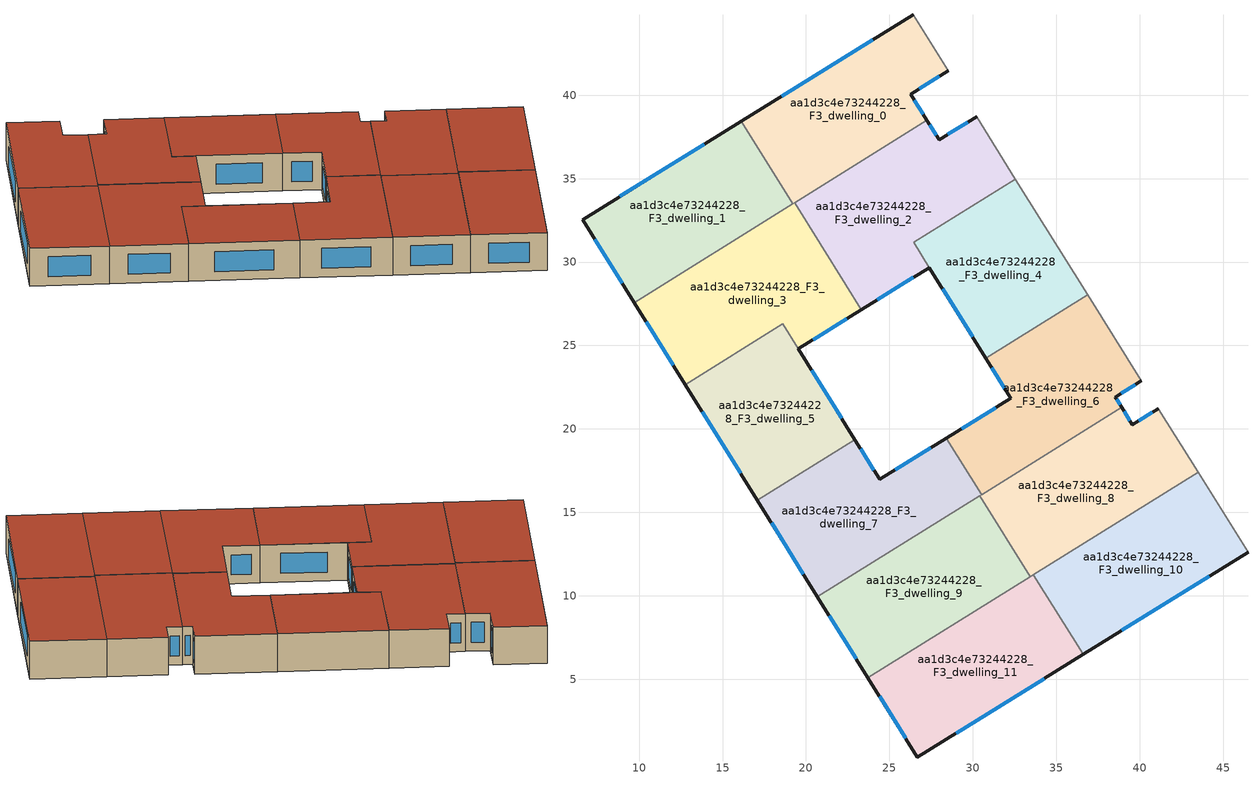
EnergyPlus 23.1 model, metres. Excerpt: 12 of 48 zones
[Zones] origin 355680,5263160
aa1d3c4e73244228_F3_dwelling_0
 floor to aa1d3c4e73244228_F2_dwelling_0 (EU_floor_Construction): 26.42,44.82 28.52,41.46 26.27,40.07 27.25,38.49 19.22,33.49 16.13,38.44 z9
 wall outside (EU_wall_Construction): 26.42,44.82 16.13,38.44 / 27.25,38.49 26.27,40.07 28.52,41.46 z9:12
 wall adiabatic (EU_wall_Construction): 28.52,41.46 26.42,44.82 z9:12
 wall to aa1d3c4e73244228_F3_dwelling_1 (EU_wall_Construction): 16.13,38.44 19.22,33.49 z9:12
 wall to aa1d3c4e73244228_F3_dwelling_2 (EU_wall_Construction): 19.34,33.56 27.25,38.49 z9:12
 wall to aa1d3c4e73244228_F3_dwelling_3 (EU_wall_Construction): 19.22,33.49 19.34,33.56 z9:12
 window (EU_Window_Construction): 24,43.32 18.55,39.94 / 26.8,40.4 27.99,41.13 / 27.02,38.86 26.5,39.7 z9.7:11.3
 roof outside (EU_roof_Construction): 27.25,38.49 26.27,40.07 28.52,41.46 26.42,44.82 16.13,38.44 19.22,33.49 z12
aa1d3c4e73244228_F3_dwelling_1
 floor to aa1d3c4e73244228_F2_dwelling_1 (EU_floor_Construction): 16.13,38.44 19.22,33.49 9.71,27.56 6.6,32.55 z9
 wall outside (EU_wall_Construction): 16.13,38.44 6.6,32.55 9.71,27.56 z9:12
 wall to aa1d3c4e73244228_F3_dwelling_3 (EU_wall_Construction): 9.71,27.56 19.22,33.49 z9:12
 window (EU_Window_Construction): 7.33,31.38 8.98,28.73 / 13.89,37.06 8.84,33.93 z9.7:11.3
 roof outside (EU_roof_Construction): 19.22,33.49 16.13,38.44 6.6,32.55 9.71,27.56 z12
aa1d3c4e73244228_F3_dwelling_10
 floor to aa1d3c4e73244228_F2_dwelling_10 (EU_floor_Construction): 43.5,17.41 46.49,12.61 36.61,6.48 33.63,11.26 z9
 wall outside (EU_wall_Construction): 36.61,6.48 46.49,12.61 z9:12
 wall adiabatic (EU_wall_Construction): 46.49,12.61 43.5,17.41 z9:12
 wall to aa1d3c4e73244228_F3_dwelling_11 (EU_wall_Construction): 33.63,11.26 36.61,6.48 z9:12
 wall to aa1d3c4e73244228_F3_dwelling_8 (EU_wall_Construction): 43.5,17.41 33.63,11.26 z9:12
 window (EU_Window_Construction): 38.93,7.92 44.17,11.17 z9.7:11.3
 roof outside (EU_roof_Construction): 46.49,12.61 43.5,17.41 33.63,11.26 36.61,6.48 z12
aa1d3c4e73244228_F3_dwelling_11
 floor to aa1d3c4e73244228_F2_dwelling_11 (EU_floor_Construction): 33.63,11.26 36.61,6.48 26.67,0.33 23.71,5.08 z9
 wall outside (EU_wall_Construction): 23.71,5.08 26.67,0.33 36.61,6.48 z9:12
 wall to aa1d3c4e73244228_F3_dwelling_9 (EU_wall_Construction): 33.44,11.14 23.71,5.08 z9:12
 wall to aa1d3c4e73244228_F3_dwelling_8 (EU_wall_Construction): 33.63,11.26 33.44,11.14 z9:12
 window (EU_Window_Construction): 29.01,1.77 34.27,5.04 / 24.41,3.97 25.98,1.45 z9.7:11.3
 roof outside (EU_roof_Construction): 36.61,6.48 33.63,11.26 23.71,5.08 26.67,0.33 z12
aa1d3c4e73244228_F3_dwelling_2
 floor to aa1d3c4e73244228_F2_dwelling_2 (EU_floor_Construction): 30.22,38.72 32.55,34.97 26.45,31.17 27.39,29.67 23.33,27.15 19.34,33.56 27.25,38.49 27.98,37.33 z9
 wall outside (EU_wall_Construction): 30.22,38.72 27.98,37.33 27.25,38.49 / 23.33,27.15 27.39,29.67 z9:12
 wall adiabatic (EU_wall_Construction): 32.55,34.97 30.22,38.72 z9:12
 wall to aa1d3c4e73244228_F3_dwelling_4 (EU_wall_Construction): 26.45,31.18 32.55,34.97 / 27.39,29.67 26.45,31.17 z9:12
 wall to aa1d3c4e73244228_F3_dwelling_3 (EU_wall_Construction): 19.34,33.56 22.39,28.65 23.32,27.15 z9:12
 window (EU_Window_Construction): 27.81,37.6 27.42,38.22 / 29.69,38.39 28.5,37.65 / 24.28,27.74 26.44,29.08 z9.7:11.3
 roof outside (EU_roof_Construction): 27.39,29.67 26.45,31.17 32.55,34.97 30.22,38.72 27.98,37.33 27.25,38.49 19.34,33.56 23.33,27.15 z12
aa1d3c4e73244228_F3_dwelling_3
 floor to aa1d3c4e73244228_F2_dwelling_3 (EU_floor_Construction): 19.34,33.56 22.39,28.65 23.32,27.15 19.53,24.8 18.6,26.29 12.77,22.65 9.71,27.56 z9
 wall outside (EU_wall_Construction): 19.53,24.8 23.32,27.15 / 9.71,27.56 12.77,22.65 z9:12
 wall to aa1d3c4e73244228_F3_dwelling_5 (EU_wall_Construction): 12.77,22.65 18.6,26.29 19.53,24.8 z9:12
 window (EU_Window_Construction): 20.42,25.35 22.43,26.6 / 10.43,26.41 12.05,23.81 z9.7:11.3
 roof outside (EU_roof_Construction): 19.53,24.8 23.32,27.15 22.39,28.65 19.34,33.56 9.71,27.56 12.77,22.65 18.6,26.29 z12
aa1d3c4e73244228_F3_dwelling_4
 floor to aa1d3c4e73244228_F2_dwelling_4 (EU_floor_Construction): 32.55,34.97 36.87,28.04 30.78,24.24 26.45,31.18 z9
 wall outside (EU_wall_Construction): 27.39,29.67 30.78,24.24 z9:12
 wall adiabatic (EU_wall_Construction): 36.87,28.04 32.55,34.97 z9:12
 wall to aa1d3c4e73244228_F3_dwelling_6 (EU_wall_Construction): 30.78,24.24 36.87,28.04 z9:12
 window (EU_Window_Construction): 28.19,28.39 29.98,25.52 z9.7:11.3
 roof outside (EU_roof_Construction): 36.87,28.04 32.55,34.97 26.45,31.18 30.78,24.24 z12
aa1d3c4e73244228_F3_dwelling_5
 floor to aa1d3c4e73244228_F2_dwelling_5 (EU_floor_Construction): 18.6,26.29 22.93,19.36 17.09,15.72 12.77,22.65 z9
 wall outside (EU_wall_Construction): 12.77,22.65 17.09,15.72 / 22.93,19.36 19.53,24.8 z9:12
 wall to aa1d3c4e73244228_F3_dwelling_7 (EU_wall_Construction): 17.09,15.72 22.93,19.36 z9:12
 window (EU_Window_Construction): 13.78,21.02 16.07,17.35 / 22.13,20.64 20.33,23.52 z9.7:11.3
 roof outside (EU_roof_Construction): 22.93,19.36 18.6,26.29 12.77,22.65 17.09,15.72 z12
aa1d3c4e73244228_F3_dwelling_6
 floor to aa1d3c4e73244228_F2_dwelling_6 (EU_floor_Construction): 36.87,28.04 40.09,22.87 38.54,21.91 38.92,21.3 30.52,16.07 28.41,19.45 32.28,21.84 30.78,24.24 z9
 wall outside (EU_wall_Construction): 30.78,24.24 32.28,21.84 28.41,19.45 / 38.92,21.3 38.54,21.91 40.09,22.87 z9:12
 wall to aa1d3c4e73244228_F3_dwelling_7 (EU_wall_Construction): 28.41,19.45 30.52,16.07 z9:12
 wall adiabatic (EU_wall_Construction): 40.09,22.87 36.87,28.04 z9:12
 wall to aa1d3c4e73244228_F3_dwelling_8 (EU_wall_Construction): 30.52,16.07 38.92,21.3 z9:12
 window (EU_Window_Construction): 31.37,21.28 29.32,20.01 / 31.13,23.68 31.92,22.41 / 38.9,22.14 39.73,22.65 / 38.83,21.44 38.63,21.77 z9.7:11.3
 roof outside (EU_roof_Construction): 38.92,21.3 38.54,21.91 40.09,22.87 36.87,28.04 30.78,24.24 32.28,21.84 28.41,19.45 30.52,16.07 z12
aa1d3c4e73244228_F3_dwelling_7
 floor to aa1d3c4e73244228_F2_dwelling_7 (EU_floor_Construction): 28.41,19.45 30.52,16.07 20.69,9.94 17.09,15.72 22.93,19.36 24.42,16.98 z9
 wall outside (EU_wall_Construction): 28.41,19.45 24.42,16.98 22.93,19.36 / 17.09,15.72 20.69,9.94 z9:12
 wall to aa1d3c4e73244228_F3_dwelling_9 (EU_wall_Construction): 20.69,9.94 30.41,16 z9:12
 wall to aa1d3c4e73244228_F3_dwelling_8 (EU_wall_Construction): 30.41,16 30.52,16.07 z9:12
 window (EU_Window_Construction): 24.07,17.54 23.28,18.8 / 27.48,18.87 25.36,17.56 / 17.93,14.36 19.84,11.3 z9.7:11.3
 roof outside (EU_roof_Construction): 30.52,16.07 28.41,19.45 24.42,16.98 22.93,19.36 17.09,15.72 20.69,9.94 z12
aa1d3c4e73244228_F3_dwelling_8
 floor to aa1d3c4e73244228_F2_dwelling_8 (EU_floor_Construction): 41.12,21.22 43.5,17.41 33.44,11.14 30.41,16 38.92,21.3 39.57,20.26 z9
 wall outside (EU_wall_Construction): 41.12,21.22 39.57,20.26 38.92,21.3 z9:12
 wall to aa1d3c4e73244228_F3_dwelling_9 (EU_wall_Construction): 30.41,16 33.44,11.14 z9:12
 wall adiabatic (EU_wall_Construction): 43.5,17.41 41.12,21.22 z9:12
 window (EU_Window_Construction): 39.41,20.5 39.07,21.06 / 40.76,21 39.93,20.49 z9.7:11.3
 roof outside (EU_roof_Construction): 43.5,17.41 41.12,21.22 39.57,20.26 38.92,21.3 30.41,16 33.44,11.14 z12
aa1d3c4e73244228_F3_dwelling_9
 floor to aa1d3c4e73244228_F2_dwelling_9 (EU_floor_Construction): 30.41,16 33.44,11.14 23.71,5.08 20.69,9.94 z9
 wall outside (EU_wall_Construction): 20.69,9.94 23.71,5.08 z9:12
 window (EU_Window_Construction): 21.4,8.8 23,6.22 z9.7:11.3
 roof outside (EU_roof_Construction): 33.44,11.14 30.41,16 20.69,9.94 23.71,5.08 z12
[Building]
EU S2 Campaign: North Axis=0; Terrain=City; Solar Distribution=FullExterior
[Site:Location]
Budapest.Ferenc.Liszt.Intl.AP: Latitude=47.437; Longitude=19.256; Time Zone=1; Elevation=185
[SizingPeriod:WeatherFileDays]
AnnualSizingPeriod: Begin Month=1; Begin Day of Month=1; End Month=12; End Day of Month=31; Day of Week for Start Day=Monday; Use Weather File Daylight Saving Period=No; Use Weather File Rain and Snow Indicators=No
[MATERIAL]
EU_InternalMass_Material: Roughness=MediumRough; Thickness=0.1; Conductivity=1; Density=1800; Specific Heat=900; Thermal Absorptance=0.9; Solar Absorptance=0.7; Visible Absorptance=0.7
[MATERIAL:NOMASS] Roughness=MediumRough; Thermal Absorptance=0.9; Solar Absorptance=0.7; Visible Absorptance=0.7
Name | Thermal Resistance
EU_wall_NoMass | 0.832559
EU_roof_NoMass | 1.39638
EU_floor_NoMass | 0.872794
[WINDOWMATERIAL:SIMPLEGLAZINGSYSTEM]
EU_Window_SimpleGlazing: UFactor=2.79869; Solar Heat Gain Coefficient=0.75; Visible Transmittance=0.75
[CONSTRUCTION]
EU_wall_Construction: EU_wall_NoMass
EU_roof_Construction: EU_roof_NoMass
EU_floor_Construction: EU_floor_NoMass
EU_Window_Construction: EU_Window_SimpleGlazing
EU_InternalMass_Construction: EU_InternalMass_Material
[ZONE] Type=1; Multiplier=1; Ceiling Height=autocalculate; Floor Area=autocalculate; Part of Total Floor Area=Yes
Name | Volume
aa1d3c4e73244228_F3_dwelling_0 | 196.827
aa1d3c4e73244228_F3_dwelling_1 | 196.822
aa1d3c4e73244228_F3_dwelling_10 | 196.819
aa1d3c4e73244228_F3_dwelling_11 | 196.826
aa1d3c4e73244228_F3_dwelling_2 | 222.179
aa1d3c4e73244228_F3_dwelling_3 | 220.325
aa1d3c4e73244228_F3_dwelling_4 | 176.064
aa1d3c4e73244228_F3_dwelling_5 | 168.609
aa1d3c4e73244228_F3_dwelling_6 | 196.818
aa1d3c4e73244228_F3_dwelling_7 | 196.813
aa1d3c4e73244228_F3_dwelling_8 | 196.812
aa1d3c4e73244228_F3_dwelling_9 | 196.832
[INTERNALMASS] Construction=EU_InternalMass_Construction
Name | Zone or ZoneList | Surface Area
aa1d3c4e73244228_F3_dwelling_0_EU_InternalMass | aa1d3c4e73244228_F3_dwelling_0 | 65.6088
aa1d3c4e73244228_F3_dwelling_1_EU_InternalMass | aa1d3c4e73244228_F3_dwelling_1 | 65.6074
aa1d3c4e73244228_F3_dwelling_2_EU_InternalMass | aa1d3c4e73244228_F3_dwelling_2 | 74.0635
aa1d3c4e73244228_F3_dwelling_3_EU_InternalMass | aa1d3c4e73244228_F3_dwelling_3 | 73.4478
aa1d3c4e73244228_F3_dwelling_4_EU_InternalMass | aa1d3c4e73244228_F3_dwelling_4 | 58.7086
aa1d3c4e73244228_F3_dwelling_5_EU_InternalMass | aa1d3c4e73244228_F3_dwelling_5 | 56.2038
aa1d3c4e73244228_F3_dwelling_6_EU_InternalMass | aa1d3c4e73244228_F3_dwelling_6 | 65.606
aa1d3c4e73244228_F3_dwelling_7_EU_InternalMass | aa1d3c4e73244228_F3_dwelling_7 | 65.6043
aa1d3c4e73244228_F3_dwelling_8_EU_InternalMass | aa1d3c4e73244228_F3_dwelling_8 | 65.6038
aa1d3c4e73244228_F3_dwelling_9_EU_InternalMass | aa1d3c4e73244228_F3_dwelling_9 | 65.6108
aa1d3c4e73244228_F3_dwelling_10_EU_InternalMass | aa1d3c4e73244228_F3_dwelling_10 | 65.6065
aa1d3c4e73244228_F3_dwelling_11_EU_InternalMass | aa1d3c4e73244228_F3_dwelling_11 | 65.6087
[OTHEREQUIPMENT] Fuel Type=Electricity; Design Level Calculation Method=Watts/Area; Power per Zone Floor Area=1; Fraction Latent=0; Fraction Radiant=0; Fraction Lost=0; Carbon Dioxide Generation Rate=0; EndUse Subcategory=EU_Step8_InternalGains
Name | Zone or ZoneList or Space or SpaceList | Schedule
EU_Step8_InternalGain_aa1d3c4e73244228_F3_dwelling_0_f000 | aa1d3c4e73244228_F3_dwelling_0 | EU_Step8_GainSchedule_aa1d3c4e73244228_F3_dwelling_0_f000
EU_Step8_InternalGain_aa1d3c4e73244228_F3_dwelling_1_f000 | aa1d3c4e73244228_F3_dwelling_1 | EU_Step8_GainSchedule_aa1d3c4e73244228_F3_dwelling_1_f000
EU_Step8_InternalGain_aa1d3c4e73244228_F3_dwelling_2_f000 | aa1d3c4e73244228_F3_dwelling_2 | EU_Step8_GainSchedule_aa1d3c4e73244228_F3_dwelling_2_f000
EU_Step8_InternalGain_aa1d3c4e73244228_F3_dwelling_3_f000 | aa1d3c4e73244228_F3_dwelling_3 | EU_Step8_GainSchedule_aa1d3c4e73244228_F3_dwelling_3_f000
EU_Step8_InternalGain_aa1d3c4e73244228_F3_dwelling_4_f000 | aa1d3c4e73244228_F3_dwelling_4 | EU_Step8_GainSchedule_aa1d3c4e73244228_F3_dwelling_4_f000
EU_Step8_InternalGain_aa1d3c4e73244228_F3_dwelling_5_f000 | aa1d3c4e73244228_F3_dwelling_5 | EU_Step8_GainSchedule_aa1d3c4e73244228_F3_dwelling_5_f000
EU_Step8_InternalGain_aa1d3c4e73244228_F3_dwelling_6_f000 | aa1d3c4e73244228_F3_dwelling_6 | EU_Step8_GainSchedule_aa1d3c4e73244228_F3_dwelling_6_f000
EU_Step8_InternalGain_aa1d3c4e73244228_F3_dwelling_7_f000 | aa1d3c4e73244228_F3_dwelling_7 | EU_Step8_GainSchedule_aa1d3c4e73244228_F3_dwelling_7_f000
EU_Step8_InternalGain_aa1d3c4e73244228_F3_dwelling_8_f000 | aa1d3c4e73244228_F3_dwelling_8 | EU_Step8_GainSchedule_aa1d3c4e73244228_F3_dwelling_8_f000
EU_Step8_InternalGain_aa1d3c4e73244228_F3_dwelling_9_f000 | aa1d3c4e73244228_F3_dwelling_9 | EU_Step8_GainSchedule_aa1d3c4e73244228_F3_dwelling_9_f000
EU_Step8_InternalGain_aa1d3c4e73244228_F3_dwelling_10_f000 | aa1d3c4e73244228_F3_dwelling_10 | EU_Step8_GainSchedule_aa1d3c4e73244228_F3_dwelling_10_f000
EU_Step8_InternalGain_aa1d3c4e73244228_F3_dwelling_11_f000 | aa1d3c4e73244228_F3_dwelling_11 | EU_Step8_GainSchedule_aa1d3c4e73244228_F3_dwelling_11_f000
[ZONEVENTILATION:DESIGNFLOWRATE] Schedule=EU_AlwaysOn; Design Flow Rate Calculation Method=AirChanges/Hour; Air Changes per Hour=0.475469; Ventilation Type=Natural; Fan Pressure Rise=0; Fan Total Efficiency=1; Constant Term Coefficient=1; Temperature Term Coefficient=0; Velocity Term Coefficient=0; Velocity Squared Term Coefficient=0; Minimum Indoor Temperature=-100; Maximum Indoor Temperature=100; Delta Temperature=-100; Minimum Outdoor Temperature=-100; Maximum Outdoor Temperature=100; Maximum Wind Speed=40
Name | Zone or ZoneList or Space or SpaceList
EU_ConstantAir_aa1d3c4e73244228_F3_dwelling_0 | aa1d3c4e73244228_F3_dwelling_0
EU_ConstantAir_aa1d3c4e73244228_F3_dwelling_1 | aa1d3c4e73244228_F3_dwelling_1
EU_ConstantAir_aa1d3c4e73244228_F3_dwelling_2 | aa1d3c4e73244228_F3_dwelling_2
EU_ConstantAir_aa1d3c4e73244228_F3_dwelling_3 | aa1d3c4e73244228_F3_dwelling_3
EU_ConstantAir_aa1d3c4e73244228_F3_dwelling_4 | aa1d3c4e73244228_F3_dwelling_4
EU_ConstantAir_aa1d3c4e73244228_F3_dwelling_5 | aa1d3c4e73244228_F3_dwelling_5
EU_ConstantAir_aa1d3c4e73244228_F3_dwelling_6 | aa1d3c4e73244228_F3_dwelling_6
EU_ConstantAir_aa1d3c4e73244228_F3_dwelling_7 | aa1d3c4e73244228_F3_dwelling_7
EU_ConstantAir_aa1d3c4e73244228_F3_dwelling_8 | aa1d3c4e73244228_F3_dwelling_8
EU_ConstantAir_aa1d3c4e73244228_F3_dwelling_9 | aa1d3c4e73244228_F3_dwelling_9
EU_ConstantAir_aa1d3c4e73244228_F3_dwelling_10 | aa1d3c4e73244228_F3_dwelling_10
EU_ConstantAir_aa1d3c4e73244228_F3_dwelling_11 | aa1d3c4e73244228_F3_dwelling_11
[HVACTEMPLATE:THERMOSTAT] Constant Heating Setpoint=20; Constant Cooling Setpoint=50
EU_HeatOnly_aa1d3c4e73244228_F0_dwelling_0; EU_HeatOnly_aa1d3c4e73244228_F0_dwelling_1; EU_HeatOnly_aa1d3c4e73244228_F0_dwelling_2; EU_HeatOnly_aa1d3c4e73244228_F0_dwelling_3; EU_HeatOnly_aa1d3c4e73244228_F0_dwelling_4; EU_HeatOnly_aa1d3c4e73244228_F0_dwelling_5; EU_HeatOnly_aa1d3c4e73244228_F0_dwelling_6; EU_HeatOnly_aa1d3c4e73244228_F0_dwelling_7; EU_HeatOnly_aa1d3c4e73244228_F0_dwelling_8; EU_HeatOnly_aa1d3c4e73244228_F0_dwelling_9; EU_HeatOnly_aa1d3c4e73244228_F0_dwelling_10; EU_HeatOnly_aa1d3c4e73244228_F0_dwelling_11; EU_HeatOnly_aa1d3c4e73244228_F1_dwelling_0; EU_HeatOnly_aa1d3c4e73244228_F1_dwelling_1; EU_HeatOnly_aa1d3c4e73244228_F1_dwelling_2; EU_HeatOnly_aa1d3c4e73244228_F1_dwelling_3; EU_HeatOnly_aa1d3c4e73244228_F1_dwelling_4; EU_HeatOnly_aa1d3c4e73244228_F1_dwelling_5; EU_HeatOnly_aa1d3c4e73244228_F1_dwelling_6; EU_HeatOnly_aa1d3c4e73244228_F1_dwelling_7; EU_HeatOnly_aa1d3c4e73244228_F1_dwelling_8; EU_HeatOnly_aa1d3c4e73244228_F1_dwelling_9; EU_HeatOnly_aa1d3c4e73244228_F1_dwelling_10; EU_HeatOnly_aa1d3c4e73244228_F1_dwelling_11; EU_HeatOnly_aa1d3c4e73244228_F2_dwelling_0; EU_HeatOnly_aa1d3c4e73244228_F2_dwelling_1; EU_HeatOnly_aa1d3c4e73244228_F2_dwelling_2; EU_HeatOnly_aa1d3c4e73244228_F2_dwelling_3; EU_HeatOnly_aa1d3c4e73244228_F2_dwelling_4; EU_HeatOnly_aa1d3c4e73244228_F2_dwelling_5; EU_HeatOnly_aa1d3c4e73244228_F2_dwelling_6; EU_HeatOnly_aa1d3c4e73244228_F2_dwelling_7; EU_HeatOnly_aa1d3c4e73244228_F2_dwelling_8; EU_HeatOnly_aa1d3c4e73244228_F2_dwelling_9; EU_HeatOnly_aa1d3c4e73244228_F2_dwelling_10; EU_HeatOnly_aa1d3c4e73244228_F2_dwelling_11; EU_HeatOnly_aa1d3c4e73244228_F3_dwelling_0; EU_HeatOnly_aa1d3c4e73244228_F3_dwelling_1; EU_HeatOnly_aa1d3c4e73244228_F3_dwelling_2; EU_HeatOnly_aa1d3c4e73244228_F3_dwelling_3; EU_HeatOnly_aa1d3c4e73244228_F3_dwelling_4; EU_HeatOnly_aa1d3c4e73244228_F3_dwelling_5; EU_HeatOnly_aa1d3c4e73244228_F3_dwelling_6; EU_HeatOnly_aa1d3c4e73244228_F3_dwelling_7; EU_HeatOnly_aa1d3c4e73244228_F3_dwelling_8; EU_HeatOnly_aa1d3c4e73244228_F3_dwelling_9; EU_HeatOnly_aa1d3c4e73244228_F3_dwelling_10; EU_HeatOnly_aa1d3c4e73244228_F3_dwelling_11
[HVACTEMPLATE:ZONE:IDEALLOADSAIRSYSTEM] System Availability Schedule=EU_AlwaysOn; Maximum Heating Supply Air Temperature=50; Minimum Cooling Supply Air Temperature=13; Maximum Heating Supply Air Humidity Ratio=0.0156; Minimum Cooling Supply Air Humidity Ratio=0.0077; Heating Limit=NoLimit; Cooling Limit=NoLimit; Heating Availability Schedule=EU_AlwaysOn; Cooling Availability Schedule=EU_CoolingOff; Dehumidification Control Type=ConstantSensibleHeatRatio; Cooling Sensible Heat Ratio=0.7; Dehumidification Setpoint=60; Humidification Control Type=None; Humidification Setpoint=30; Outdoor Air Method=None; Outdoor Air Flow Rate per Person=0.00944; Outdoor Air Flow Rate per Zone Floor Area=0; Outdoor Air Flow Rate per Zone=0; Demand Controlled Ventilation Type=None; Outdoor Air Economizer Type=NoEconomizer; Heat Recovery Type=None; Sensible Heat Recovery Effectiveness=0.7; Latent Heat Recovery Effectiveness=0.65
Name | Template Thermostat
aa1d3c4e73244228_F3_dwelling_0 | EU_HeatOnly_aa1d3c4e73244228_F3_dwelling_0
aa1d3c4e73244228_F3_dwelling_1 | EU_HeatOnly_aa1d3c4e73244228_F3_dwelling_1
aa1d3c4e73244228_F3_dwelling_2 | EU_HeatOnly_aa1d3c4e73244228_F3_dwelling_2
aa1d3c4e73244228_F3_dwelling_3 | EU_HeatOnly_aa1d3c4e73244228_F3_dwelling_3
aa1d3c4e73244228_F3_dwelling_4 | EU_HeatOnly_aa1d3c4e73244228_F3_dwelling_4
aa1d3c4e73244228_F3_dwelling_5 | EU_HeatOnly_aa1d3c4e73244228_F3_dwelling_5
aa1d3c4e73244228_F3_dwelling_6 | EU_HeatOnly_aa1d3c4e73244228_F3_dwelling_6
aa1d3c4e73244228_F3_dwelling_7 | EU_HeatOnly_aa1d3c4e73244228_F3_dwelling_7
aa1d3c4e73244228_F3_dwelling_8 | EU_HeatOnly_aa1d3c4e73244228_F3_dwelling_8
aa1d3c4e73244228_F3_dwelling_9 | EU_HeatOnly_aa1d3c4e73244228_F3_dwelling_9
aa1d3c4e73244228_F3_dwelling_10 | EU_HeatOnly_aa1d3c4e73244228_F3_dwelling_10
aa1d3c4e73244228_F3_dwelling_11 | EU_HeatOnly_aa1d3c4e73244228_F3_dwelling_11
[SIZING:ZONE] Zone Cooling Design Supply Air Temperature Input Method=SupplyAirTemperature; Zone Cooling Design Supply Air Temperature=13; Zone Heating Design Supply Air Temperature Input Method=SupplyAirTemperature; Zone Heating Design Supply Air Temperature=50; Zone Cooling Design Supply Air Humidity Ratio=0.008; Zone Heating Design Supply Air Humidity Ratio=0.008; Cooling Design Air Flow Method=DesignDay; Cooling Design Air Flow Rate=0; Cooling Minimum Air Flow per Zone Floor Area=0.000762; Cooling Minimum Air Flow=0; Cooling Minimum Air Flow Fraction=0.2; Heating Design Air Flow Method=DesignDay; Heating Design Air Flow Rate=0; Heating Maximum Air Flow per Zone Floor Area=0.002032; Heating Maximum Air Flow=0.141576; Heating Maximum Air Flow Fraction=0.3; Account for Dedicated Outdoor Air System=No; Dedicated Outdoor Air System Control Strategy=NeutralSupplyAir; Dedicated Outdoor Air Low Setpoint Temperature for Design=autosize; Dedicated Outdoor Air High Setpoint Temperature for Design=autosize; Zone Load Sizing Method=Sensible Load Only No Latent Load; Zone Latent Cooling Design Supply Air Humidity Ratio Input Method=HumidityRatioDifference; Zone Cooling Design Supply Air Humidity Ratio Difference=0.005; Zone Latent Heating Design Supply Air Humidity Ratio Input Method=HumidityRatioDifference; Zone Humidification Design Supply Air Humidity Ratio Difference=0.005
aa1d3c4e73244228_F3_dwelling_0; aa1d3c4e73244228_F3_dwelling_1; aa1d3c4e73244228_F3_dwelling_2; aa1d3c4e73244228_F3_dwelling_3; aa1d3c4e73244228_F3_dwelling_4; aa1d3c4e73244228_F3_dwelling_5; aa1d3c4e73244228_F3_dwelling_6; aa1d3c4e73244228_F3_dwelling_7; aa1d3c4e73244228_F3_dwelling_8; aa1d3c4e73244228_F3_dwelling_9; aa1d3c4e73244228_F3_dwelling_10; aa1d3c4e73244228_F3_dwelling_11
[SCHEDULE:CONSTANT]
Name | Hourly Value
EU_AlwaysOn | 1
EU_CoolingOff | 0
[SCHEDULE:FILE] Column Number=1; Rows to Skip at Top=0; Number of Hours of Data=8760; Column Separator=Comma; Interpolate to Timestep=No; Minutes per Item=60; Adjust Schedule for Daylight Savings=Yes
Name | File
EU_Step8_GainSchedule_aa1d3c4e73244228_F3_dwelling_0_f000 | ../../schedules/aa1d3c4e73244228/aa1d3c4e73244228_F3_dwelling_0_f000_gain.csv
EU_Step8_GainSchedule_aa1d3c4e73244228_F3_dwelling_1_f000 | ../../schedules/aa1d3c4e73244228/aa1d3c4e73244228_F3_dwelling_1_f000_gain.csv
EU_Step8_GainSchedule_aa1d3c4e73244228_F3_dwelling_2_f000 | ../../schedules/aa1d3c4e73244228/aa1d3c4e73244228_F3_dwelling_2_f000_gain.csv
EU_Step8_GainSchedule_aa1d3c4e73244228_F3_dwelling_3_f000 | ../../schedules/aa1d3c4e73244228/aa1d3c4e73244228_F3_dwelling_3_f000_gain.csv
EU_Step8_GainSchedule_aa1d3c4e73244228_F3_dwelling_4_f000 | ../../schedules/aa1d3c4e73244228/aa1d3c4e73244228_F3_dwelling_4_f000_gain.csv
EU_Step8_GainSchedule_aa1d3c4e73244228_F3_dwelling_5_f000 | ../../schedules/aa1d3c4e73244228/aa1d3c4e73244228_F3_dwelling_5_f000_gain.csv
EU_Step8_GainSchedule_aa1d3c4e73244228_F3_dwelling_6_f000 | ../../schedules/aa1d3c4e73244228/aa1d3c4e73244228_F3_dwelling_6_f000_gain.csv
EU_Step8_GainSchedule_aa1d3c4e73244228_F3_dwelling_7_f000 | ../../schedules/aa1d3c4e73244228/aa1d3c4e73244228_F3_dwelling_7_f000_gain.csv
EU_Step8_GainSchedule_aa1d3c4e73244228_F3_dwelling_8_f000 | ../../schedules/aa1d3c4e73244228/aa1d3c4e73244228_F3_dwelling_8_f000_gain.csv
EU_Step8_GainSchedule_aa1d3c4e73244228_F3_dwelling_9_f000 | ../../schedules/aa1d3c4e73244228/aa1d3c4e73244228_F3_dwelling_9_f000_gain.csv
EU_Step8_GainSchedule_aa1d3c4e73244228_F3_dwelling_10_f000 | ../../schedules/aa1d3c4e73244228/aa1d3c4e73244228_F3_dwelling_10_f000_gain.csv
EU_Step8_GainSchedule_aa1d3c4e73244228_F3_dwelling_11_f000 | ../../schedules/aa1d3c4e73244228/aa1d3c4e73244228_F3_dwelling_11_f000_gain.csv
